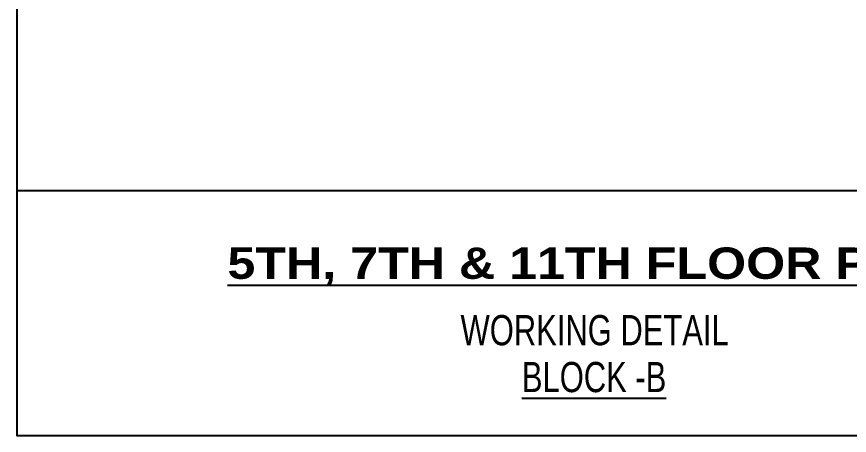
# Model space of a CAD drawing. Header units: inches. Extents: x 14235 to 14499, y 0 to 2549.
# Drawn here: x 14470.15 to 14485.24, y 2344 to 2351.6 of the extents above; entities that cross this region are included whole.
import ezdxf
from ezdxf.enums import TextEntityAlignment as Align

# ---------------------------------------------------------------- set-up
doc = ezdxf.new("R2010")
doc.units = ezdxf.units.IN
doc.header["$LTSCALE"] = 0.25
doc.header["$MEASUREMENT"] = 0
doc.layers.add('text-large', color=7, linetype='Continuous')
doc.layers.add('wall', color=7, linetype='Continuous')
doc.styles.add('ARL', font='swisscl_0.ttf')
doc.styles.add('B', font='ARIBLK_0.TTF')

msp = doc.modelspace()

# ---------------------------------------------------------------- linework, layer by layer
at = {"layer": 'wall'}
msp.add_line((14489.262, 2348.438), (14470.148, 2348.438), dxfattribs=at)
msp.add_lwpolyline([(14498.866, 2384.616), (14470.148, 2384.616), (14470.148, 2344.004), (14498.866, 2344.004)], close=True, dxfattribs=at)

# ---------------------------------------------------------------- texts
at = {"layer": 'text-large'}
for s, height, style, p in [('%%U5TH, 7TH & 11TH FLOOR PLAN', 0.56906, 'B', (14480.717, 2346.842)), ('WORKING DETAIL ', 0.54723, 'ARL', (14480.703, 2345.638)), ('%%UBLOCK -B', 0.54723, 'ARL', (14480.615, 2344.788))]:
    msp.add_text(s, height=height, dxfattribs=dict(at, style=style)).set_placement(p, align=Align.CENTER)

doc.saveas('drawing.dxf')
